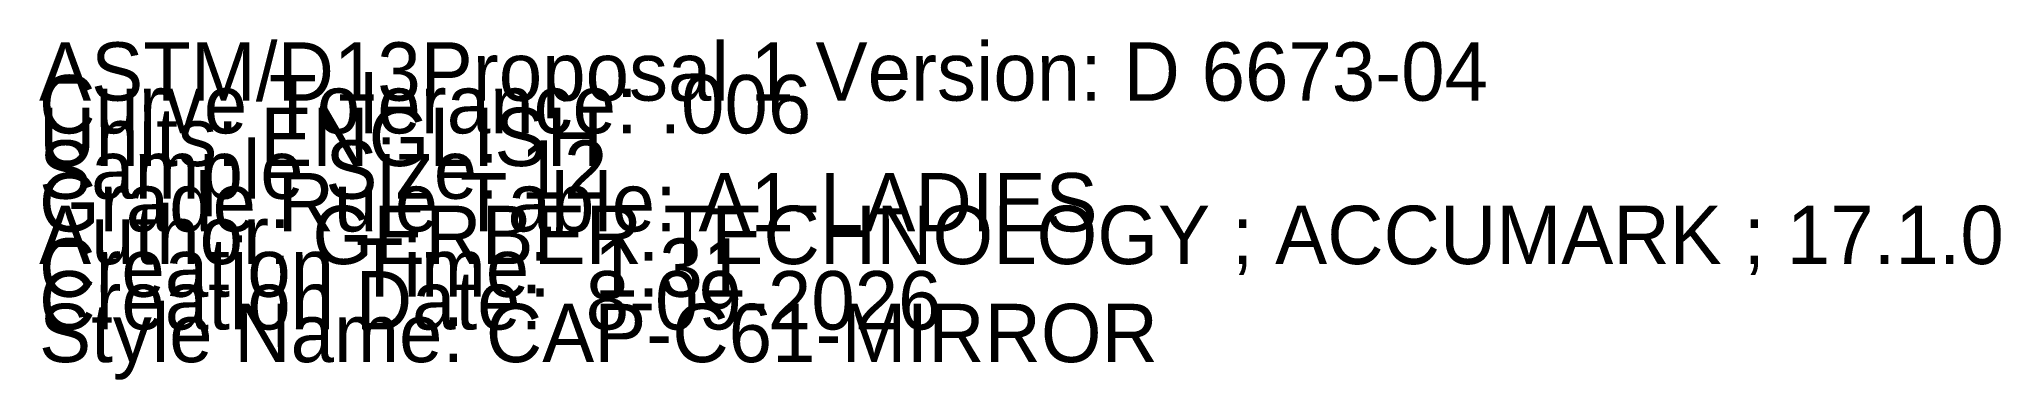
# Model space of a CAD drawing. Extents: x 0 to 48.3, y -0.1 to 26.7.
# Drawn here: x 0 to 8.4, y -0.08 to 1.38 of the extents above; entities outside this region: 1.
import ezdxf

# ---------------------------------------------------------------- set-up
doc = ezdxf.new("R2010")
doc.units = 0

# ---------------------------------------------------------------- blocks, each defined once
blk = doc.blocks.new('CAP-C61-MIRROR_12')
at = {"layer": '1'}
for points in [[(41.7589, 23.4945), (41.7589, 26.7363)], [(41.7589, 26.7363), (44.9941, 26.7363)], [(44.9941, 26.7363), (44.9941, 23.4945)], [(44.9941, 23.4945), (41.7589, 23.4945)]]:
    blk.add_lwpolyline(points, dxfattribs=at)
at = {"layer": '2'}
for p in [(41.7589, 26.7363), (41.7589, 26.7363), (44.9941, 26.7363), (44.9941, 26.7363), (43.3798, 25.1154), (44.9941, 25.1154), (41.7589, 23.4945), (41.7589, 23.4945), (44.9941, 23.4945)]:
    blk.add_point(p, dxfattribs=at)
at = {"layer": '5'}
blk.add_line((43.3798, 25.1154), (44.9941, 25.1154), dxfattribs=at)
at = {"layer": '6'}
blk.add_line((44.9941, 26.7363), (44.9941, 23.4945), dxfattribs=at)
at = {"layer": '7'}
blk.add_line((43.3798, 25.1154), (44.9941, 25.1154), dxfattribs=at)
at = {"layer": '84'}
for points in [[(41.7589, 23.4945), (41.7589, 26.7363)], [(41.7589, 26.7363), (44.9941, 26.7363)], [(44.9941, 26.7363), (44.9941, 23.4945)], [(44.9941, 23.4945), (41.7589, 23.4945)]]:
    blk.add_lwpolyline(points, dxfattribs=at)
at = {"layer": '1'}
for s, p in [('SIZE: 12', (43.3765, 25.6754)), ('CATEGORY: CAP-C61-MIRROR', (43.3765, 25.5354)), ('ANNOTATION: RECTANGLE', (43.3765, 25.3954)), ('Quantity: 1,0', (43.3765, 25.2554)), ('Piece Name: CAP-C61-MIRROR', (43.3765, 25.1154))]:
    blk.add_text(s, height=0.25, dxfattribs=at).set_placement(p)

msp = doc.modelspace()

# ---------------------------------------------------------------- block references
at = {"layer": '1'}
msp.add_blockref('CAP-C61-MIRROR_12', (0, 0), dxfattribs=at)

# ---------------------------------------------------------------- texts
for s, p in [('ASTM/D13Proposal 1 Version: D 6673-04', (0, 1.12)), ('Curve Tolerance: .006', (0, 0.98)), ('Units: ENGLISH', (0, 0.84)), ('Sample Size: 12', (0, 0.7)), ('Grade Rule Table: A1-LADIES', (0, 0.56)), ('Author: GERBER TECHNOLOGY ; ACCUMARK ; 17.1.0', (0, 0.42)), ('Creation Time:  1:31', (0, 0.28)), ('Creation Date:  8-09-2026', (0, 0.14)), ('Style Name: CAP-C61-MIRROR', (0, 0))]:
    msp.add_text(s, height=0.25, dxfattribs=at).set_placement(p)

doc.saveas('drawing.dxf')
